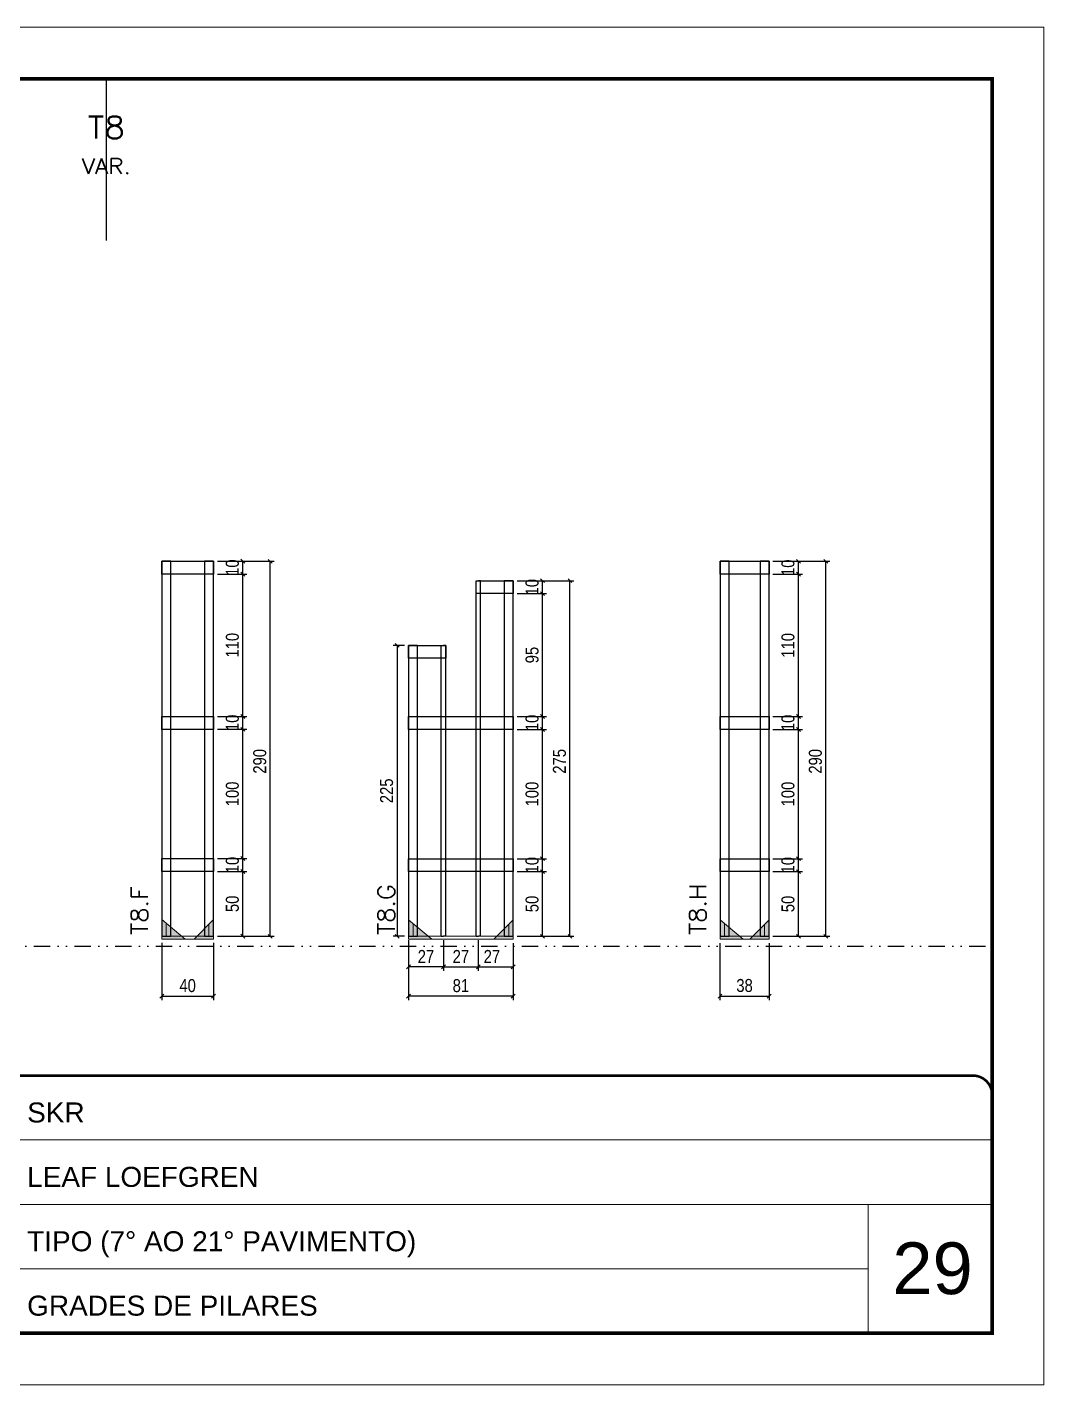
# Model space of a CAD drawing. Extents: x 14400 to 27878, y -21631 to 6985.
# Drawn here: x 15112 to 15898, y -2105 to -1055 of the extents above; entities that cross this region are included whole.
import ezdxf
from ezdxf.enums import TextEntityAlignment as Align

# ---------------------------------------------------------------- set-up
doc = ezdxf.new("R2010")
doc.units = 0
for name, pattern in [('CONTINUO', [0]), ('DASHED', [0.75, 0.5, -0.25]), ('DIVIDE2', [0.625, 0.25, -0.125, 0, -0.125, 0, -0.125]), ('HIDDEN', [0.375, 0.25, -0.125])]:
    doc.linetypes.add(name, pattern=pattern)
for name, color, linetype, lineweight in [('CARIMBO', 255, 'Continuous', 9), ('Folhas', 255, 'Continuous', 9), ('Madeira', 126, 'Continuous', 18), ('Sarr 2.2x7', 40, 'Continuous', 9), ('SARRAFO DE PRESSAO', 251, 'DASHED', 9), ('Texto Seção', 7, 'Continuous', 15)]:
    doc.layers.add(name, color=color, linetype=linetype, lineweight=lineweight)
for name, color, linetype in [('COTA', 241, 'Continuous'), ('Nível', 160, 'Continuous'), ('SARR_2.2x10', 60, 'Continuous'), ('SARR_3.5x7', 81, 'Continuous'), ('SARR_7x7', 40, 'Continuous'), ('Texto de Titulo', 7, 'Continuous'), ('Texto Qtd Sarr', 242, 'Continuous')]:
    doc.layers.add(name, color=color, linetype=linetype)
doc.styles.add('ARIAL', font='arial.ttf')
doc.styles.add('COTA TECNICA', font='techl___.ttf', dxfattribs={"height": 10})
doc.styles.add('REGUA-120', font='ROMANS.shx', dxfattribs={"height": 15})
doc.styles.add('ROMANS', font='romans.shx')
doc.dimstyles.new('PAINEL', dxfattribs={"dimtxt": 10, "dimasz": 3, "dimexe": 3, "dimexo": 3, "dimgap": 3, "dimtad": 1, "dimdec": 1, "dimzin": 12, "dimdsep": 46, "dimtxsty": 'COTA TECNICA', "dimblk1": 'OBLIQUE', "dimblk2": 'OBLIQUE', "dimsah": 1, "dimcen": 0.9, "dimclrd": 4, "dimclre": 4, "dimclrt": 240, "dimadec": 1, "dimazin": 3, "dimtfac": 1, "dimtdec": 1, "dimtmove": 0, "dimatfit": 3, "dimfxl": 1, "dimtolj": 1, "dimtzin": 12, "dimarcsym": 0})

# ---------------------------------------------------------------- blocks, each defined once
blk = doc.blocks.new('9999999999')
at = {"color": 30, "linetype": 'CONTINUO'}
for p, q in [((98564.6, 34379.6), (99584, 34379.6)), ((98564.6, 34329.8), (99488, 34329.8)), ((99584, 34329.8), (99488, 34329.8)), ((99488, 34329.8), (99488, 34230.2)), ((98564.6, 34280), (99488, 34280))]:
    blk.add_line(p, q, dxfattribs=at)
at = {"color": 30, "linetype": 'CONTINUO', "const_width": 2}
blk.add_lwpolyline([(99584, 34230.2), (99584, 34414.4, 0.414214), (99569, 34429.4), (98229, 34429.4, 0.414214), (98214, 34414.4), (98214, 34245.2, 0.414214), (98229, 34230.2), (99584, 34230.2)], format="xyb", dxfattribs=at)
at = {"layer": 'Folhas'}
blk.add_lwpolyline([(98139, 34190.2), (99624, 34190.2), (99624, 35240.2), (98139, 35240.2)], close=True, dxfattribs=at)
at = {"layer": 'Folhas', "color": 30, "const_width": 3}
blk.add_lwpolyline([(98214, 34230.2), (99584, 34230.2), (99584, 35200.2), (98214, 35200.2)], close=True, dxfattribs=at)
at = {"color": 7, "linetype": 'Continuous', "ltscale": 5, "style": 'ARIAL'}
for s, height, p in [('SKR', 15.48, (98837.7, 34393.1)), ('LEAF LOEFGREN', 15.483, (98837.7, 34343.3)), ('TIPO (7° AO 21° PAVIMENTO)', 15.483, (98837.7, 34293.5)), ('GRADES DE PILARES', 15.483, (98837.7, 34243.7))]:
    blk.add_text(s, height=height, dxfattribs=at).set_placement(p)
blk = doc.blocks.new('_Oblique')
at = {"color": 0, "linetype": 'ByBlock', "lineweight": -2}
blk.add_line((-0.5, -0.5), (0.5, 0.5), dxfattribs=at)
blk = doc.blocks.new('*D7311')
at = {"layer": 'COTA', "color": 4, "lineweight": -2, "transparency": 16777216}
for p, q in [((15259.3, -1708.3), (15282, -1708.3)), ((15279, -1758.3), (15279, -1708.3)), ((15259.3, -1758.3), (15282, -1758.3))]:
    blk.add_line(p, q, dxfattribs=at)
at = {"layer": 'Defpoints', "color": 0, "transparency": 16777216}
for p in [(15256.3, -1708.3), (15279, -1708.3), (15256.3, -1758.3)]:
    blk.add_point(p, dxfattribs=at)
at = {"layer": 'COTA', "color": 4, "lineweight": -2, "transparency": 16777216, "xscale": 3, "yscale": 3, "zscale": 3}
for p, rotation in [((15279, -1708.3), 90), ((15279, -1758.3), 270)]:
    blk.add_blockref('_Oblique', p, dxfattribs=dict(at, rotation=rotation))
at = {"layer": 'COTA', "color": 240, "transparency": 16777216, "insert": (15270.9, -1733.3), "char_height": 10, "attachment_point": 5, "rotation": 90, "style": 'COTA TECNICA'}
blk.add_mtext('\\A1;50', dxfattribs=at)
blk = doc.blocks.new('*D7312')
at = {"layer": 'COTA', "color": 4, "lineweight": -2, "transparency": 16777216}
for p, q in [((15259.3, -1698.3), (15282, -1698.3)), ((15279, -1708.3), (15279, -1698.3)), ((15259.3, -1708.3), (15282, -1708.3))]:
    blk.add_line(p, q, dxfattribs=at)
at = {"layer": 'Defpoints', "color": 0, "transparency": 16777216}
for p in [(15256.3, -1698.3), (15279, -1698.3), (15256.3, -1708.3)]:
    blk.add_point(p, dxfattribs=at)
at = {"layer": 'COTA', "color": 4, "lineweight": -2, "transparency": 16777216, "xscale": 3, "yscale": 3, "zscale": 3}
for p, rotation in [((15279, -1698.3), 90), ((15279, -1708.3), 270)]:
    blk.add_blockref('_Oblique', p, dxfattribs=dict(at, rotation=rotation))
at = {"layer": 'COTA', "color": 240, "transparency": 16777216, "insert": (15270.9, -1703.3), "char_height": 10, "attachment_point": 5, "rotation": 90, "style": 'COTA TECNICA'}
blk.add_mtext('\\A1;10', dxfattribs=at)
blk = doc.blocks.new('*D7313')
at = {"layer": 'COTA', "color": 4, "lineweight": -2, "transparency": 16777216}
for p, q in [((15259.3, -1598.3), (15282, -1598.3)), ((15279, -1698.3), (15279, -1598.3)), ((15259.3, -1698.3), (15282, -1698.3))]:
    blk.add_line(p, q, dxfattribs=at)
at = {"layer": 'Defpoints', "color": 0, "transparency": 16777216}
for p in [(15256.3, -1598.3), (15279, -1598.3), (15256.3, -1698.3)]:
    blk.add_point(p, dxfattribs=at)
at = {"layer": 'COTA', "color": 4, "lineweight": -2, "transparency": 16777216, "xscale": 3, "yscale": 3, "zscale": 3}
for p, rotation in [((15279, -1598.3), 90), ((15279, -1698.3), 270)]:
    blk.add_blockref('_Oblique', p, dxfattribs=dict(at, rotation=rotation))
at = {"layer": 'COTA', "color": 240, "transparency": 16777216, "insert": (15270.9, -1648.3), "char_height": 10, "attachment_point": 5, "rotation": 90, "style": 'COTA TECNICA'}
blk.add_mtext('\\A1;100', dxfattribs=at)
blk = doc.blocks.new('*D7314')
at = {"layer": 'COTA', "color": 4, "lineweight": -2, "transparency": 16777216}
for p, q in [((15259.3, -1588.3), (15282, -1588.3)), ((15279, -1598.3), (15279, -1588.3)), ((15259.3, -1598.3), (15282, -1598.3))]:
    blk.add_line(p, q, dxfattribs=at)
at = {"layer": 'Defpoints', "color": 0, "transparency": 16777216}
for p in [(15256.3, -1588.3), (15279, -1588.3), (15256.3, -1598.3)]:
    blk.add_point(p, dxfattribs=at)
at = {"layer": 'COTA', "color": 4, "lineweight": -2, "transparency": 16777216, "xscale": 3, "yscale": 3, "zscale": 3}
for p, rotation in [((15279, -1588.3), 90), ((15279, -1598.3), 270)]:
    blk.add_blockref('_Oblique', p, dxfattribs=dict(at, rotation=rotation))
at = {"layer": 'COTA', "color": 240, "transparency": 16777216, "insert": (15270.9, -1593.3), "char_height": 10, "attachment_point": 5, "rotation": 90, "style": 'COTA TECNICA'}
blk.add_mtext('\\A1;10', dxfattribs=at)
blk = doc.blocks.new('*D7315')
at = {"layer": 'COTA', "color": 4, "lineweight": -2, "transparency": 16777216}
for p, q in [((15259.3, -1468.3), (15282, -1468.3)), ((15279, -1478.3), (15279, -1468.3)), ((15259.3, -1478.3), (15282, -1478.3))]:
    blk.add_line(p, q, dxfattribs=at)
at = {"layer": 'Defpoints', "color": 0, "transparency": 16777216}
for p in [(15256.3, -1468.3), (15279, -1468.3), (15256.3, -1478.3)]:
    blk.add_point(p, dxfattribs=at)
at = {"layer": 'COTA', "color": 4, "lineweight": -2, "transparency": 16777216, "xscale": 3, "yscale": 3, "zscale": 3}
for p, rotation in [((15279, -1468.3), 90), ((15279, -1478.3), 270)]:
    blk.add_blockref('_Oblique', p, dxfattribs=dict(at, rotation=rotation))
at = {"layer": 'COTA', "color": 240, "transparency": 16777216, "insert": (15270.9, -1473.3), "char_height": 10, "attachment_point": 5, "rotation": 90, "style": 'COTA TECNICA'}
blk.add_mtext('\\A1;10', dxfattribs=at)
blk = doc.blocks.new('*D7316')
at = {"layer": 'COTA', "color": 4, "lineweight": -2, "transparency": 16777216}
for p, q in [((15259.3, -1468.4), (15303.2, -1468.4)), ((15300.2, -1758.4), (15300.2, -1468.4)), ((15259.3, -1758.4), (15303.2, -1758.4))]:
    blk.add_line(p, q, dxfattribs=at)
at = {"layer": 'Defpoints', "color": 0, "transparency": 16777216}
for p in [(15256.3, -1468.4), (15300.2, -1468.4), (15256.3, -1758.4)]:
    blk.add_point(p, dxfattribs=at)
at = {"layer": 'COTA', "color": 4, "lineweight": -2, "transparency": 16777216, "xscale": 3, "yscale": 3, "zscale": 3}
for p, rotation in [((15300.2, -1468.4), 90), ((15300.2, -1758.4), 270)]:
    blk.add_blockref('_Oblique', p, dxfattribs=dict(at, rotation=rotation))
at = {"layer": 'COTA', "color": 240, "transparency": 16777216, "insert": (15292.1, -1623.1), "char_height": 10, "attachment_point": 5, "rotation": 90, "style": 'COTA TECNICA'}
blk.add_mtext('\\A1;290', dxfattribs=at)
blk = doc.blocks.new('*D7317')
at = {"layer": 'COTA', "color": 4, "lineweight": -2, "transparency": 16777216}
for p, q in [((15216.3, -1763.5), (15216.3, -1807.7)), ((15256.3, -1763.5), (15256.3, -1807.7)), ((15216.3, -1804.7), (15256.3, -1804.7))]:
    blk.add_line(p, q, dxfattribs=at)
at = {"layer": 'Defpoints', "color": 0, "transparency": 16777216}
for p in [(15216.3, -1760.5), (15256.3, -1760.5), (15256.3, -1804.7)]:
    blk.add_point(p, dxfattribs=at)
at = {"layer": 'COTA', "color": 4, "lineweight": -2, "transparency": 16777216, "xscale": 3, "yscale": 3, "zscale": 3, "rotation": 180}
blk.add_blockref('_Oblique', (15216.3, -1804.7), dxfattribs=at)
at = {"layer": 'COTA', "color": 4, "lineweight": -2, "transparency": 16777216, "xscale": 3, "yscale": 3, "zscale": 3}
blk.add_blockref('_Oblique', (15256.3, -1804.7), dxfattribs=at)
at = {"layer": 'COTA', "color": 240, "transparency": 16777216, "insert": (15236.3, -1796.6), "char_height": 10, "attachment_point": 5, "style": 'COTA TECNICA'}
blk.add_mtext('\\A1;40', dxfattribs=at)
blk = doc.blocks.new('*D7318')
at = {"layer": 'COTA', "color": 4, "lineweight": -2, "transparency": 16777216}
for p, q in [((15259.3, -1478.3), (15282, -1478.3)), ((15279, -1588.4), (15279, -1478.3)), ((15259.3, -1588.4), (15282, -1588.4))]:
    blk.add_line(p, q, dxfattribs=at)
at = {"layer": 'Defpoints', "color": 0, "transparency": 16777216}
for p in [(15256.3, -1478.3), (15279, -1478.3), (15256.3, -1588.4)]:
    blk.add_point(p, dxfattribs=at)
at = {"layer": 'COTA', "color": 4, "lineweight": -2, "transparency": 16777216, "xscale": 3, "yscale": 3, "zscale": 3}
for p, rotation in [((15279, -1478.3), 90), ((15279, -1588.4), 270)]:
    blk.add_blockref('_Oblique', p, dxfattribs=dict(at, rotation=rotation))
at = {"layer": 'COTA', "color": 240, "transparency": 16777216, "insert": (15270.9, -1533.3), "char_height": 10, "attachment_point": 5, "rotation": 90, "style": 'COTA TECNICA'}
blk.add_mtext('\\A1;110', dxfattribs=at)
blk = doc.blocks.new('*D7319')
at = {"layer": 'COTA', "color": 4, "lineweight": -2, "transparency": 16777216}
for p, q in [((15407.1, -1776.6), (15407.1, -1807.7)), ((15488.1, -1776.6), (15488.1, -1807.7)), ((15488.1, -1804.7), (15407.1, -1804.7))]:
    blk.add_line(p, q, dxfattribs=at)
at = {"layer": 'Defpoints', "color": 0, "transparency": 16777216}
for p in [(15407.1, -1773.6), (15488.1, -1773.6), (15407.1, -1804.7)]:
    blk.add_point(p, dxfattribs=at)
at = {"layer": 'COTA', "color": 4, "lineweight": -2, "transparency": 16777216, "xscale": 3, "yscale": 3, "zscale": 3, "rotation": 180}
blk.add_blockref('_Oblique', (15407.1, -1804.7), dxfattribs=at)
at = {"layer": 'COTA', "color": 4, "lineweight": -2, "transparency": 16777216, "xscale": 3, "yscale": 3, "zscale": 3}
blk.add_blockref('_Oblique', (15488.1, -1804.7), dxfattribs=at)
at = {"layer": 'COTA', "color": 240, "transparency": 16777216, "insert": (15447.6, -1796.6), "char_height": 10, "attachment_point": 5, "style": 'COTA TECNICA'}
blk.add_mtext('\\A1;81', dxfattribs=at)
blk = doc.blocks.new('*D7320')
at = {"layer": 'COTA', "color": 4, "lineweight": -2, "transparency": 16777216}
for p, q in [((15407.1, -1761.4), (15407.1, -1785.1)), ((15434.1, -1761.4), (15434.1, -1785.1)), ((15434.1, -1782.1), (15407.1, -1782.1))]:
    blk.add_line(p, q, dxfattribs=at)
at = {"layer": 'Defpoints', "color": 0, "transparency": 16777216}
for p in [(15407.1, -1758.4), (15434.1, -1758.4), (15407.1, -1782.1)]:
    blk.add_point(p, dxfattribs=at)
at = {"layer": 'COTA', "color": 4, "lineweight": -2, "transparency": 16777216, "xscale": 3, "yscale": 3, "zscale": 3, "rotation": 180}
blk.add_blockref('_Oblique', (15407.1, -1782.1), dxfattribs=at)
at = {"layer": 'COTA', "color": 4, "lineweight": -2, "transparency": 16777216, "xscale": 3, "yscale": 3, "zscale": 3}
blk.add_blockref('_Oblique', (15434.1, -1782.1), dxfattribs=at)
at = {"layer": 'COTA', "color": 240, "transparency": 16777216, "insert": (15420.6, -1774), "char_height": 10, "attachment_point": 5, "style": 'COTA TECNICA'}
blk.add_mtext('\\A1;27', dxfattribs=at)
blk = doc.blocks.new('*D7321')
at = {"layer": 'COTA', "color": 4, "lineweight": -2, "transparency": 16777216}
for p, q in [((15461.1, -1761.4), (15461.1, -1785.1)), ((15488.1, -1763.6), (15488.1, -1785.1)), ((15461.1, -1782.1), (15488.1, -1782.1))]:
    blk.add_line(p, q, dxfattribs=at)
at = {"layer": 'Defpoints', "color": 0, "transparency": 16777216}
for p in [(15461.1, -1758.4), (15488.1, -1760.6), (15488.1, -1782.1)]:
    blk.add_point(p, dxfattribs=at)
at = {"layer": 'COTA', "color": 4, "lineweight": -2, "transparency": 16777216, "xscale": 3, "yscale": 3, "zscale": 3, "rotation": 180}
blk.add_blockref('_Oblique', (15461.1, -1782.1), dxfattribs=at)
at = {"layer": 'COTA', "color": 4, "lineweight": -2, "transparency": 16777216, "xscale": 3, "yscale": 3, "zscale": 3}
blk.add_blockref('_Oblique', (15488.1, -1782.1), dxfattribs=at)
at = {"layer": 'COTA', "color": 240, "transparency": 16777216, "insert": (15471.6, -1774), "char_height": 10, "attachment_point": 5, "style": 'COTA TECNICA'}
blk.add_mtext('\\A1;27', dxfattribs=at)
blk = doc.blocks.new('*D7322')
at = {"layer": 'COTA', "color": 4, "lineweight": -2, "transparency": 16777216}
for p, q in [((15491.1, -1708.4), (15513.8, -1708.4)), ((15510.8, -1758.4), (15510.8, -1708.4)), ((15491.1, -1758.4), (15513.8, -1758.4))]:
    blk.add_line(p, q, dxfattribs=at)
at = {"layer": 'Defpoints', "color": 0, "transparency": 16777216}
for p in [(15488.1, -1708.4), (15510.8, -1708.4), (15488.1, -1758.4)]:
    blk.add_point(p, dxfattribs=at)
at = {"layer": 'COTA', "color": 4, "lineweight": -2, "transparency": 16777216, "xscale": 3, "yscale": 3, "zscale": 3}
for p, rotation in [((15510.8, -1708.4), 90), ((15510.8, -1758.4), 270)]:
    blk.add_blockref('_Oblique', p, dxfattribs=dict(at, rotation=rotation))
at = {"layer": 'COTA', "color": 240, "transparency": 16777216, "insert": (15502.7, -1733.4), "char_height": 10, "attachment_point": 5, "rotation": 90, "style": 'COTA TECNICA'}
blk.add_mtext('\\A1;50', dxfattribs=at)
blk = doc.blocks.new('*D7323')
at = {"layer": 'COTA', "color": 4, "lineweight": -2, "transparency": 16777216}
for p, q in [((15434.1, -1761.4), (15434.1, -1785.1)), ((15461.1, -1761.4), (15461.1, -1785.1)), ((15434.1, -1782.1), (15461.1, -1782.1))]:
    blk.add_line(p, q, dxfattribs=at)
at = {"layer": 'Defpoints', "color": 0, "transparency": 16777216}
for p in [(15434.1, -1758.4), (15461.1, -1758.4), (15461.1, -1782.1)]:
    blk.add_point(p, dxfattribs=at)
at = {"layer": 'COTA', "color": 4, "lineweight": -2, "transparency": 16777216, "xscale": 3, "yscale": 3, "zscale": 3, "rotation": 180}
blk.add_blockref('_Oblique', (15434.1, -1782.1), dxfattribs=at)
at = {"layer": 'COTA', "color": 4, "lineweight": -2, "transparency": 16777216, "xscale": 3, "yscale": 3, "zscale": 3}
blk.add_blockref('_Oblique', (15461.1, -1782.1), dxfattribs=at)
at = {"layer": 'COTA', "color": 240, "transparency": 16777216, "insert": (15447.6, -1774), "char_height": 10, "attachment_point": 5, "style": 'COTA TECNICA'}
blk.add_mtext('\\A1;27', dxfattribs=at)
blk = doc.blocks.new('*D7324')
at = {"layer": 'COTA', "color": 4, "lineweight": -2, "transparency": 16777216}
for p, q in [((15491.1, -1698.4), (15513.8, -1698.4)), ((15510.8, -1708.4), (15510.8, -1698.4)), ((15491.1, -1708.4), (15513.8, -1708.4))]:
    blk.add_line(p, q, dxfattribs=at)
at = {"layer": 'Defpoints', "color": 0, "transparency": 16777216}
for p in [(15488.1, -1698.4), (15510.8, -1698.4), (15488.1, -1708.4)]:
    blk.add_point(p, dxfattribs=at)
at = {"layer": 'COTA', "color": 4, "lineweight": -2, "transparency": 16777216, "xscale": 3, "yscale": 3, "zscale": 3}
for p, rotation in [((15510.8, -1698.4), 90), ((15510.8, -1708.4), 270)]:
    blk.add_blockref('_Oblique', p, dxfattribs=dict(at, rotation=rotation))
at = {"layer": 'COTA', "color": 240, "transparency": 16777216, "insert": (15502.7, -1703.4), "char_height": 10, "attachment_point": 5, "rotation": 90, "style": 'COTA TECNICA'}
blk.add_mtext('\\A1;10', dxfattribs=at)
blk = doc.blocks.new('*D7325')
at = {"layer": 'COTA', "color": 4, "lineweight": -2, "transparency": 16777216}
for p, q in [((15491.1, -1598.4), (15513.8, -1598.4)), ((15510.8, -1698.4), (15510.8, -1598.4)), ((15491.1, -1698.4), (15513.8, -1698.4))]:
    blk.add_line(p, q, dxfattribs=at)
at = {"layer": 'Defpoints', "color": 0, "transparency": 16777216}
for p in [(15488.1, -1598.4), (15510.8, -1598.4), (15488.1, -1698.4)]:
    blk.add_point(p, dxfattribs=at)
at = {"layer": 'COTA', "color": 4, "lineweight": -2, "transparency": 16777216, "xscale": 3, "yscale": 3, "zscale": 3}
for p, rotation in [((15510.8, -1598.4), 90), ((15510.8, -1698.4), 270)]:
    blk.add_blockref('_Oblique', p, dxfattribs=dict(at, rotation=rotation))
at = {"layer": 'COTA', "color": 240, "transparency": 16777216, "insert": (15502.7, -1648.4), "char_height": 10, "attachment_point": 5, "rotation": 90, "style": 'COTA TECNICA'}
blk.add_mtext('\\A1;100', dxfattribs=at)
blk = doc.blocks.new('*D7326')
at = {"layer": 'COTA', "color": 4, "lineweight": -2, "transparency": 16777216}
for p, q in [((15491.1, -1588.4), (15513.8, -1588.4)), ((15510.8, -1598.4), (15510.8, -1588.4)), ((15491.1, -1598.4), (15513.8, -1598.4))]:
    blk.add_line(p, q, dxfattribs=at)
at = {"layer": 'Defpoints', "color": 0, "transparency": 16777216}
for p in [(15488.1, -1588.4), (15510.8, -1588.4), (15488.1, -1598.4)]:
    blk.add_point(p, dxfattribs=at)
at = {"layer": 'COTA', "color": 4, "lineweight": -2, "transparency": 16777216, "xscale": 3, "yscale": 3, "zscale": 3}
for p, rotation in [((15510.8, -1588.4), 90), ((15510.8, -1598.4), 270)]:
    blk.add_blockref('_Oblique', p, dxfattribs=dict(at, rotation=rotation))
at = {"layer": 'COTA', "color": 240, "transparency": 16777216, "insert": (15502.7, -1593.4), "char_height": 10, "attachment_point": 5, "rotation": 90, "style": 'COTA TECNICA'}
blk.add_mtext('\\A1;10', dxfattribs=at)
blk = doc.blocks.new('*D7327')
at = {"layer": 'COTA', "color": 4, "lineweight": -2, "transparency": 16777216}
for p, q in [((15491.1, -1493.4), (15513.8, -1493.4)), ((15510.8, -1588.4), (15510.8, -1493.4)), ((15491.1, -1588.4), (15513.8, -1588.4))]:
    blk.add_line(p, q, dxfattribs=at)
at = {"layer": 'Defpoints', "color": 0, "transparency": 16777216}
for p in [(15488.1, -1493.4), (15510.8, -1493.4), (15488.1, -1588.4)]:
    blk.add_point(p, dxfattribs=at)
at = {"layer": 'COTA', "color": 4, "lineweight": -2, "transparency": 16777216, "xscale": 3, "yscale": 3, "zscale": 3}
for p, rotation in [((15510.8, -1493.4), 90), ((15510.8, -1588.4), 270)]:
    blk.add_blockref('_Oblique', p, dxfattribs=dict(at, rotation=rotation))
at = {"layer": 'COTA', "color": 240, "transparency": 16777216, "insert": (15502.7, -1540.9), "char_height": 10, "attachment_point": 5, "rotation": 90, "style": 'COTA TECNICA'}
blk.add_mtext('\\A1;95', dxfattribs=at)
blk = doc.blocks.new('*D7328')
at = {"layer": 'COTA', "color": 4, "lineweight": -2, "transparency": 16777216}
for p, q in [((15491.1, -1483.4), (15513.8, -1483.4)), ((15510.8, -1493.4), (15510.8, -1483.4)), ((15491.1, -1493.4), (15513.8, -1493.4))]:
    blk.add_line(p, q, dxfattribs=at)
at = {"layer": 'Defpoints', "color": 0, "transparency": 16777216}
for p in [(15488.1, -1483.4), (15510.8, -1483.4), (15488.1, -1493.4)]:
    blk.add_point(p, dxfattribs=at)
at = {"layer": 'COTA', "color": 4, "lineweight": -2, "transparency": 16777216, "xscale": 3, "yscale": 3, "zscale": 3}
for p, rotation in [((15510.8, -1483.4), 90), ((15510.8, -1493.4), 270)]:
    blk.add_blockref('_Oblique', p, dxfattribs=dict(at, rotation=rotation))
at = {"layer": 'COTA', "color": 240, "transparency": 16777216, "insert": (15502.7, -1488.4), "char_height": 10, "attachment_point": 5, "rotation": 90, "style": 'COTA TECNICA'}
blk.add_mtext('\\A1;10', dxfattribs=at)
blk = doc.blocks.new('*D7329')
at = {"layer": 'COTA', "color": 4, "lineweight": -2, "transparency": 16777216}
for p, q in [((15491.1, -1483.4), (15535, -1483.4)), ((15532, -1758.4), (15532, -1483.4)), ((15491.1, -1758.4), (15535, -1758.4))]:
    blk.add_line(p, q, dxfattribs=at)
at = {"layer": 'Defpoints', "color": 0, "transparency": 16777216}
for p in [(15488.1, -1483.4), (15532, -1483.4), (15488.1, -1758.4)]:
    blk.add_point(p, dxfattribs=at)
at = {"layer": 'COTA', "color": 4, "lineweight": -2, "transparency": 16777216, "xscale": 3, "yscale": 3, "zscale": 3}
for p, rotation in [((15532, -1483.4), 90), ((15532, -1758.4), 270)]:
    blk.add_blockref('_Oblique', p, dxfattribs=dict(at, rotation=rotation))
at = {"layer": 'COTA', "color": 240, "transparency": 16777216, "insert": (15523.9, -1623.1), "char_height": 10, "attachment_point": 5, "rotation": 90, "style": 'COTA TECNICA'}
blk.add_mtext('\\A1;275', dxfattribs=at)
blk = doc.blocks.new('*D7330')
at = {"layer": 'COTA', "color": 4, "lineweight": -2, "transparency": 16777216}
for p, q in [((15404.1, -1533.4), (15395.3, -1533.4)), ((15398.3, -1533.4), (15398.3, -1758.4)), ((15404.1, -1758.4), (15395.3, -1758.4))]:
    blk.add_line(p, q, dxfattribs=at)
at = {"layer": 'Defpoints', "color": 0, "transparency": 16777216}
for p in [(15407.1, -1533.4), (15398.3, -1758.4), (15407.1, -1758.4)]:
    blk.add_point(p, dxfattribs=at)
at = {"layer": 'COTA', "color": 4, "lineweight": -2, "transparency": 16777216, "xscale": 3, "yscale": 3, "zscale": 3}
for p, rotation in [((15398.3, -1533.4), 90), ((15398.3, -1758.4), 270)]:
    blk.add_blockref('_Oblique', p, dxfattribs=dict(at, rotation=rotation))
at = {"layer": 'COTA', "color": 240, "transparency": 16777216, "insert": (15390.2, -1645.9), "char_height": 10, "attachment_point": 5, "rotation": 90, "style": 'COTA TECNICA'}
blk.add_mtext('\\A1;225', dxfattribs=at)
blk = doc.blocks.new('*D7331')
at = {"layer": 'COTA', "color": 4, "lineweight": -2, "transparency": 16777216}
for p, q in [((15689, -1708.4), (15711.7, -1708.4)), ((15708.7, -1758.4), (15708.7, -1708.4)), ((15689, -1758.4), (15711.7, -1758.4))]:
    blk.add_line(p, q, dxfattribs=at)
at = {"layer": 'Defpoints', "color": 0, "transparency": 16777216}
for p in [(15686, -1708.4), (15708.7, -1708.4), (15686, -1758.4)]:
    blk.add_point(p, dxfattribs=at)
at = {"layer": 'COTA', "color": 4, "lineweight": -2, "transparency": 16777216, "xscale": 3, "yscale": 3, "zscale": 3}
for p, rotation in [((15708.7, -1708.4), 90), ((15708.7, -1758.4), 270)]:
    blk.add_blockref('_Oblique', p, dxfattribs=dict(at, rotation=rotation))
at = {"layer": 'COTA', "color": 240, "transparency": 16777216, "insert": (15700.6, -1733.4), "char_height": 10, "attachment_point": 5, "rotation": 90, "style": 'COTA TECNICA'}
blk.add_mtext('\\A1;50', dxfattribs=at)
blk = doc.blocks.new('*D7332')
at = {"layer": 'COTA', "color": 4, "lineweight": -2, "transparency": 16777216}
for p, q in [((15689, -1698.4), (15711.7, -1698.4)), ((15708.7, -1708.4), (15708.7, -1698.4)), ((15689, -1708.4), (15711.7, -1708.4))]:
    blk.add_line(p, q, dxfattribs=at)
at = {"layer": 'Defpoints', "color": 0, "transparency": 16777216}
for p in [(15686, -1698.4), (15708.7, -1698.4), (15686, -1708.4)]:
    blk.add_point(p, dxfattribs=at)
at = {"layer": 'COTA', "color": 4, "lineweight": -2, "transparency": 16777216, "xscale": 3, "yscale": 3, "zscale": 3}
for p, rotation in [((15708.7, -1698.4), 90), ((15708.7, -1708.4), 270)]:
    blk.add_blockref('_Oblique', p, dxfattribs=dict(at, rotation=rotation))
at = {"layer": 'COTA', "color": 240, "transparency": 16777216, "insert": (15700.6, -1703.4), "char_height": 10, "attachment_point": 5, "rotation": 90, "style": 'COTA TECNICA'}
blk.add_mtext('\\A1;10', dxfattribs=at)
blk = doc.blocks.new('*D7333')
at = {"layer": 'COTA', "color": 4, "lineweight": -2, "transparency": 16777216}
for p, q in [((15689, -1598.4), (15711.7, -1598.4)), ((15708.7, -1698.4), (15708.7, -1598.4)), ((15689, -1698.4), (15711.7, -1698.4))]:
    blk.add_line(p, q, dxfattribs=at)
at = {"layer": 'Defpoints', "color": 0, "transparency": 16777216}
for p in [(15686, -1598.4), (15708.7, -1598.4), (15686, -1698.4)]:
    blk.add_point(p, dxfattribs=at)
at = {"layer": 'COTA', "color": 4, "lineweight": -2, "transparency": 16777216, "xscale": 3, "yscale": 3, "zscale": 3}
for p, rotation in [((15708.7, -1598.4), 90), ((15708.7, -1698.4), 270)]:
    blk.add_blockref('_Oblique', p, dxfattribs=dict(at, rotation=rotation))
at = {"layer": 'COTA', "color": 240, "transparency": 16777216, "insert": (15700.6, -1648.4), "char_height": 10, "attachment_point": 5, "rotation": 90, "style": 'COTA TECNICA'}
blk.add_mtext('\\A1;100', dxfattribs=at)
blk = doc.blocks.new('*D7334')
at = {"layer": 'COTA', "color": 4, "lineweight": -2, "transparency": 16777216}
for p, q in [((15689, -1588.4), (15711.7, -1588.4)), ((15708.7, -1598.4), (15708.7, -1588.4)), ((15689, -1598.4), (15711.7, -1598.4))]:
    blk.add_line(p, q, dxfattribs=at)
at = {"layer": 'Defpoints', "color": 0, "transparency": 16777216}
for p in [(15686, -1588.4), (15708.7, -1588.4), (15686, -1598.4)]:
    blk.add_point(p, dxfattribs=at)
at = {"layer": 'COTA', "color": 4, "lineweight": -2, "transparency": 16777216, "xscale": 3, "yscale": 3, "zscale": 3}
for p, rotation in [((15708.7, -1588.4), 90), ((15708.7, -1598.4), 270)]:
    blk.add_blockref('_Oblique', p, dxfattribs=dict(at, rotation=rotation))
at = {"layer": 'COTA', "color": 240, "transparency": 16777216, "insert": (15700.6, -1593.4), "char_height": 10, "attachment_point": 5, "rotation": 90, "style": 'COTA TECNICA'}
blk.add_mtext('\\A1;10', dxfattribs=at)
blk = doc.blocks.new('*D7335')
at = {"layer": 'COTA', "color": 4, "lineweight": -2, "transparency": 16777216}
for p, q in [((15689, -1468.4), (15711.7, -1468.4)), ((15708.7, -1478.4), (15708.7, -1468.4)), ((15689, -1478.4), (15711.7, -1478.4))]:
    blk.add_line(p, q, dxfattribs=at)
at = {"layer": 'Defpoints', "color": 0, "transparency": 16777216}
for p in [(15686, -1468.4), (15708.7, -1468.4), (15686, -1478.4)]:
    blk.add_point(p, dxfattribs=at)
at = {"layer": 'COTA', "color": 4, "lineweight": -2, "transparency": 16777216, "xscale": 3, "yscale": 3, "zscale": 3}
for p, rotation in [((15708.7, -1468.4), 90), ((15708.7, -1478.4), 270)]:
    blk.add_blockref('_Oblique', p, dxfattribs=dict(at, rotation=rotation))
at = {"layer": 'COTA', "color": 240, "transparency": 16777216, "insert": (15700.6, -1473.4), "char_height": 10, "attachment_point": 5, "rotation": 90, "style": 'COTA TECNICA'}
blk.add_mtext('\\A1;10', dxfattribs=at)
blk = doc.blocks.new('*D7336')
at = {"layer": 'COTA', "color": 4, "lineweight": -2, "transparency": 16777216}
for p, q in [((15689, -1468.4), (15732.9, -1468.4)), ((15729.9, -1758.4), (15729.9, -1468.4)), ((15689, -1758.4), (15732.9, -1758.4))]:
    blk.add_line(p, q, dxfattribs=at)
at = {"layer": 'Defpoints', "color": 0, "transparency": 16777216}
for p in [(15686, -1468.4), (15729.9, -1468.4), (15686, -1758.4)]:
    blk.add_point(p, dxfattribs=at)
at = {"layer": 'COTA', "color": 4, "lineweight": -2, "transparency": 16777216, "xscale": 3, "yscale": 3, "zscale": 3}
for p, rotation in [((15729.9, -1468.4), 90), ((15729.9, -1758.4), 270)]:
    blk.add_blockref('_Oblique', p, dxfattribs=dict(at, rotation=rotation))
at = {"layer": 'COTA', "color": 240, "transparency": 16777216, "insert": (15721.8, -1623.1), "char_height": 10, "attachment_point": 5, "rotation": 90, "style": 'COTA TECNICA'}
blk.add_mtext('\\A1;290', dxfattribs=at)
blk = doc.blocks.new('*D7338')
at = {"layer": 'COTA', "color": 4, "lineweight": -2, "transparency": 16777216}
for p, q in [((15648, -1763.6), (15648, -1807.7)), ((15686, -1763.6), (15686, -1807.7)), ((15648, -1804.7), (15686, -1804.7))]:
    blk.add_line(p, q, dxfattribs=at)
at = {"layer": 'Defpoints', "color": 0, "transparency": 16777216}
for p in [(15648, -1760.6), (15686, -1760.6), (15686, -1804.7)]:
    blk.add_point(p, dxfattribs=at)
at = {"layer": 'COTA', "color": 4, "lineweight": -2, "transparency": 16777216, "xscale": 3, "yscale": 3, "zscale": 3, "rotation": 180}
blk.add_blockref('_Oblique', (15648, -1804.7), dxfattribs=at)
at = {"layer": 'COTA', "color": 4, "lineweight": -2, "transparency": 16777216, "xscale": 3, "yscale": 3, "zscale": 3}
blk.add_blockref('_Oblique', (15686, -1804.7), dxfattribs=at)
at = {"layer": 'COTA', "color": 240, "transparency": 16777216, "insert": (15667, -1796.5), "char_height": 10, "attachment_point": 5, "style": 'COTA TECNICA'}
blk.add_mtext('\\A1;38', dxfattribs=at)
blk = doc.blocks.new('*D7337')
at = {"layer": 'COTA', "color": 4, "lineweight": -2, "transparency": 16777216}
for p, q in [((15689, -1478.4), (15711.7, -1478.4)), ((15708.7, -1588.4), (15708.7, -1478.4)), ((15689, -1588.4), (15711.7, -1588.4))]:
    blk.add_line(p, q, dxfattribs=at)
at = {"layer": 'Defpoints', "color": 0, "transparency": 16777216}
for p in [(15686, -1478.4), (15708.7, -1478.4), (15686, -1588.4)]:
    blk.add_point(p, dxfattribs=at)
at = {"layer": 'COTA', "color": 4, "lineweight": -2, "transparency": 16777216, "xscale": 3, "yscale": 3, "zscale": 3}
for p, rotation in [((15708.7, -1478.4), 90), ((15708.7, -1588.4), 270)]:
    blk.add_blockref('_Oblique', p, dxfattribs=dict(at, rotation=rotation))
at = {"layer": 'COTA', "color": 240, "transparency": 16777216, "insert": (15700.6, -1533.4), "char_height": 10, "attachment_point": 5, "rotation": 90, "style": 'COTA TECNICA'}
blk.add_mtext('\\A1;110', dxfattribs=at)
blk = doc.blocks.new('titulo1')
at = {"layer": 'Defpoints', "color": 252, "linetype": 'HIDDEN', "ltscale": 2}
blk.add_line((0, 0), (0, 125), dxfattribs=at)
at = {"layer": 'Defpoints', "style": 'ROMANS', "oblique": 15}
blk.add_attdef('FOLHA', text='', height=10, dxfattribs=at).set_placement((0, 15.6), align=Align.MIDDLE_CENTER)
at = {"layer": 'Texto Qtd Sarr', "color": 3, "style": 'ROMANS', "oblique": 15}
for tag, height, p in [('TITULO', 17, (0, 71.4)), ('SEÇÃO', 12, (0, 41.5))]:
    blk.add_attdef(tag, text='', height=height, dxfattribs=at).set_placement(p, align=Align.MIDDLE_CENTER)

msp = doc.modelspace()

# ---------------------------------------------------------------- hatches: boundary and pattern name
at = {"layer": 'Madeira'}
h = msp.add_hatch(color=252, dxfattribs=at)
h.dxf.hatch_style = 2
h.paths.add_polyline_path([(15216.31, -1745.53), (15216.31, -1760.53), (15234.31, -1760.53)])
h = msp.add_hatch(color=252, dxfattribs=at)
h.dxf.hatch_style = 2
h.paths.add_polyline_path([(15256.31, -1745.53), (15256.31, -1760.53), (15241.31, -1760.53)])
h = msp.add_hatch(color=252, dxfattribs=at)
h.dxf.hatch_style = 2
h.paths.add_polyline_path([(15407.13, -1745.57), (15407.13, -1760.57), (15425.13, -1760.57)])
h = msp.add_hatch(color=252, dxfattribs=at)
h.dxf.hatch_style = 2
h.paths.add_polyline_path([(15488.13, -1745.57), (15488.13, -1760.57), (15473.13, -1760.57)])
h = msp.add_hatch(color=252, dxfattribs=at)
h.dxf.hatch_style = 2
h.paths.add_polyline_path([(15648.02, -1745.57), (15648.02, -1760.57), (15666.02, -1760.57)])
h = msp.add_hatch(color=252, dxfattribs=at)
h.dxf.hatch_style = 2
h.paths.add_polyline_path([(15686.02, -1745.57), (15686.02, -1760.57), (15671.02, -1760.57)])

# ---------------------------------------------------------------- linework, layer by layer
at = {"layer": 'Madeira', "color": 1, "linetype": 'HIDDEN'}
for p, q in [((15219.81, -1749.03), (15219.81, -1758.33)), ((15219.81, -1749.03), (15219.81, -1758.33)), ((15223.31, -1752.53), (15223.31, -1758.33)), ((15252.81, -1749.03), (15252.81, -1758.33)), ((15252.81, -1749.03), (15252.81, -1758.33)), ((15410.63, -1749.07), (15410.63, -1758.37)), ((15410.63, -1749.07), (15410.63, -1758.37)), ((15414.13, -1752.57), (15414.13, -1758.37)), ((15484.63, -1749.07), (15484.63, -1758.37)), ((15484.63, -1749.07), (15484.63, -1758.37)), ((15651.52, -1749.07), (15651.52, -1758.37)), ((15651.52, -1749.07), (15651.52, -1758.37)), ((15655.02, -1752.57), (15655.02, -1758.37)), ((15682.52, -1749.07), (15682.52, -1758.37)), ((15682.52, -1749.07), (15682.52, -1758.37)), ((15226.15, -1758.33), (15216.31, -1758.33)), ((15226.15, -1758.33), (15216.31, -1758.33)), ((15232.11, -1758.33), (15216.31, -1758.33)), ((15243.51, -1758.33), (15256.31, -1758.33)), ((15246.48, -1758.33), (15256.31, -1758.33)), ((15246.48, -1758.33), (15256.31, -1758.33)), ((15416.96, -1758.37), (15407.13, -1758.37)), ((15416.96, -1758.37), (15407.13, -1758.37)), ((15422.93, -1758.37), (15407.13, -1758.37)), ((15475.33, -1758.37), (15488.13, -1758.37)), ((15478.29, -1758.37), (15488.13, -1758.37)), ((15478.29, -1758.37), (15488.13, -1758.37)), ((15657.85, -1758.37), (15648.02, -1758.37)), ((15657.85, -1758.37), (15648.02, -1758.37)), ((15663.82, -1758.37), (15648.02, -1758.37)), ((15673.22, -1758.37), (15686.02, -1758.37)), ((15676.19, -1758.37), (15686.02, -1758.37)), ((15676.19, -1758.37), (15686.02, -1758.37))]:
    msp.add_line(p, q, dxfattribs=at)
at = {"layer": 'Madeira'}
for p, q in [((15216.31, -1758.33), (15216.31, -1760.53)), ((15216.31, -1758.33), (15216.31, -1760.53)), ((15216.31, -1758.33), (15216.31, -1760.53)), ((15407.13, -1758.37), (15407.13, -1760.57)), ((15407.13, -1758.37), (15407.13, -1760.57)), ((15407.13, -1758.37), (15407.13, -1760.57)), ((15648.02, -1758.37), (15648.02, -1760.57)), ((15648.02, -1758.37), (15648.02, -1760.57)), ((15648.02, -1758.37), (15648.02, -1760.57))]:
    msp.add_line(p, q, dxfattribs=at)
at = {"layer": 'Madeira', "color": 0}
for points in [[(15216.31, -1745.53), (15216.31, -1760.53), (15234.31, -1760.53), (15216.31, -1745.53)], [(15256.31, -1745.53), (15256.31, -1760.53), (15241.31, -1760.53), (15256.31, -1745.53)], [(15407.13, -1745.57), (15407.13, -1760.57), (15425.13, -1760.57), (15407.13, -1745.57)], [(15488.13, -1745.57), (15488.13, -1760.57), (15473.13, -1760.57), (15488.13, -1745.57)], [(15648.02, -1745.57), (15648.02, -1760.57), (15666.02, -1760.57), (15648.02, -1745.57)], [(15686.02, -1745.57), (15686.02, -1760.57), (15671.02, -1760.57), (15686.02, -1745.57)]]:
    msp.add_lwpolyline(points, dxfattribs=at)
at = {"layer": 'Nível', "color": 4, "linetype": 'DIVIDE2', "ltscale": 50}
msp.add_line((14488.47, -1766.02), (15858.47, -1766.02), dxfattribs=at)
at = {"layer": 'Sarr 2.2x7'}
for points in [[(15256.31, -1758.33), (15216.31, -1758.33), (15216.31, -1760.53), (15256.31, -1760.53)], [(15488.13, -1758.37), (15407.13, -1758.37), (15407.13, -1760.57), (15488.13, -1760.57)], [(15686.02, -1758.37), (15648.02, -1758.37), (15648.02, -1760.57), (15686.02, -1760.57)]]:
    msp.add_lwpolyline(points, close=True, dxfattribs=at)
at = {"layer": 'SARR_2.2x10'}
for points in [[(15216.31, -1468.36), (15256.32, -1468.36), (15256.32, -1478.36), (15216.31, -1478.36)], [(15648.02, -1468.4), (15686.02, -1468.4), (15686.02, -1478.4), (15648.02, -1478.4)], [(15459.38, -1483.4), (15488.13, -1483.4), (15488.13, -1493.4), (15459.38, -1493.4)], [(15407.13, -1533.4), (15435.88, -1533.4), (15435.88, -1543.4), (15407.13, -1543.4)], [(15216.31, -1588.36), (15256.32, -1588.36), (15256.32, -1598.36), (15216.31, -1598.36)], [(15407.13, -1588.4), (15488.13, -1588.4), (15488.13, -1598.4), (15407.13, -1598.4)], [(15648.02, -1588.4), (15686.02, -1588.4), (15686.02, -1598.4), (15648.02, -1598.4)], [(15216.31, -1698.36), (15256.32, -1698.36), (15256.32, -1708.36), (15216.31, -1708.36)], [(15407.13, -1698.4), (15488.13, -1698.4), (15488.13, -1708.4), (15407.13, -1708.4)], [(15648.02, -1698.4), (15686.02, -1698.4), (15686.02, -1708.4), (15648.02, -1708.4)]]:
    msp.add_lwpolyline(points, close=True, dxfattribs=at)
at = {"layer": 'SARR_3.5x7'}
for p, q in [((15459.38, -1758.37), (15459.38, -1483.4)), ((15459.38, -1483.4), (15461.13, -1483.4)), ((15462.88, -1483.4), (15461.13, -1483.4)), ((15462.88, -1758.37), (15462.88, -1483.4)), ((15432.38, -1758.37), (15432.38, -1533.4)), ((15432.38, -1533.4), (15434.13, -1533.4)), ((15435.88, -1533.4), (15434.13, -1533.4)), ((15435.88, -1758.37), (15435.88, -1533.4)), ((15432.38, -1758.37), (15434.13, -1758.37)), ((15435.88, -1758.37), (15434.13, -1758.37)), ((15459.38, -1758.37), (15461.13, -1758.37)), ((15462.88, -1758.37), (15461.13, -1758.37))]:
    msp.add_line(p, q, dxfattribs=at)
at = {"layer": 'SARR_7x7'}
for points in [[(15216.31, -1758.33), (15223.31, -1758.33), (15223.32, -1468.36), (15216.32, -1468.36)], [(15249.31, -1758.33), (15256.31, -1758.33), (15256.32, -1468.36), (15249.32, -1468.36)], [(15648.02, -1758.37), (15655.02, -1758.37), (15655.02, -1468.4), (15648.02, -1468.4)], [(15679.02, -1758.37), (15686.02, -1758.37), (15686.02, -1468.4), (15679.02, -1468.4)], [(15481.13, -1758.37), (15488.13, -1758.37), (15488.13, -1483.4), (15481.13, -1483.4)], [(15407.13, -1758.37), (15414.13, -1758.37), (15414.13, -1533.4), (15407.13, -1533.4)]]:
    msp.add_lwpolyline(points, close=True, dxfattribs=at)

# ---------------------------------------------------------------- block references
at = {"layer": 'SARRAFO DE PRESSAO', "color": 6, "linetype": 'ByBlock'}
msp.add_blockref('9999999999', (-83725.51, -36295.5), dxfattribs=at)
at = {"layer": 'Texto Seção'}
ref = msp.add_blockref('titulo1', (15173.47, -1220.3), dxfattribs=at)
ref.add_attrib('TITULO', 'T8', dxfattribs={"layer": 'Texto de Titulo', "color": 7, "height": 17, "style": 'ROMANS', "width": 1.1}).set_placement((15173.47, -1132.8), align=Align.MIDDLE_CENTER)
ref.add_attrib('SEÇÃO', 'VAR.', dxfattribs={"layer": 'Texto de Titulo', "color": 7, "height": 12, "style": 'ROMANS', "width": 1.1}).set_placement((15173.47, -1162.8), align=Align.MIDDLE_CENTER)

# ---------------------------------------------------------------- texts
at = {"layer": 'CARIMBO', "style": 'ARIAL'}
msp.add_text('29', height=40, dxfattribs=at).set_placement((15781.33, -2035.15))
at = {"layer": 'Texto Seção', "style": 'REGUA-120', "width": 1.05}
for s, p in [('T8.F', (15205.63, -1757.23)), ('T8.G', (15396.45, -1757.27)), ('T8.H', (15637.34, -1757.27))]:
    msp.add_text(s, height=13, rotation=90, dxfattribs=at).set_placement(p)

# ---------------------------------------------------------------- dimensions: what is measured, and where the dimension line sits
at = {"layer": 'COTA'}
for base, p1, p2, angle, picture, middle in [((15279.01, -1468.33), (15256.31, -1478.33), (15256.31, -1468.33), 90, '*D7315', (15279.01, -1473.33)), ((15300.23, -1468.36), (15256.31, -1758.37), (15256.32, -1468.36), 90, '*D7316', (15300.23, -1623.06)), ((15708.72, -1468.37), (15686.02, -1478.37), (15686.02, -1468.37), 90, '*D7335', (15708.72, -1473.37)), ((15729.94, -1468.4), (15686.02, -1758.4), (15686.02, -1468.4), 90, '*D7336', (15729.94, -1623.1)), ((15510.83, -1483.37), (15488.13, -1493.37), (15488.13, -1483.37), 90, '*D7328', (15510.83, -1488.37)), ((15532.04, -1483.4), (15488.13, -1758.4), (15488.13, -1483.4), 90, '*D7329', (15532.04, -1623.1)), ((15279.01, -1588.33), (15256.31, -1598.33), (15256.31, -1588.33), 90, '*D7314', (15279.01, -1593.33)), ((15510.83, -1588.37), (15488.13, -1598.37), (15488.13, -1588.37), 90, '*D7326', (15510.83, -1593.37)), ((15708.72, -1588.37), (15686.02, -1598.37), (15686.02, -1588.37), 90, '*D7334', (15708.72, -1593.37)), ((15279.01, -1698.33), (15256.31, -1708.33), (15256.31, -1698.33), 90, '*D7312', (15279.01, -1703.33)), ((15510.83, -1698.37), (15488.13, -1708.37), (15488.13, -1698.37), 90, '*D7324', (15510.83, -1703.37)), ((15708.72, -1698.37), (15686.02, -1708.37), (15686.02, -1698.37), 90, '*D7332', (15708.72, -1703.37)), ((15407.13, -1804.74), (15488.13, -1773.57), (15407.13, -1773.57), 180, '*D7319', (15447.63, -1804.74))]:
    dim = msp.add_linear_dim(base=base, p1=p1, p2=p2, angle=angle, dimstyle='PAINEL', override={"dimtmove": 1}, dxfattribs=at)
    dim.commit()
    dim.dimension.update_dxf_attribs({"geometry": picture, "text_midpoint": middle, "dimtype": 160})
for base, p1, p2, picture, middle in [((15279.01, -1478.33), (15256.31, -1588.36), (15256.31, -1478.33), '*D7318', (15270.91, -1533.35)), ((15708.72, -1478.37), (15686.02, -1588.4), (15686.02, -1478.37), '*D7337', (15700.62, -1533.38)), ((15398.33, -1758.37), (15407.13, -1533.4), (15407.13, -1758.37), '*D7330', (15390.22, -1645.88))]:
    dim = msp.add_linear_dim(base=base, p1=p1, p2=p2, angle=90, dimstyle='PAINEL', dxfattribs=at)
    dim.commit()
    dim.dimension.update_dxf_attribs({"geometry": picture, "text_midpoint": middle})
for base, p1, p2, angle, picture, middle in [((15510.83, -1493.37), (15488.13, -1588.37), (15488.13, -1493.37), 90, '*D7327', (15502.69, -1540.87)), ((15279.01, -1598.33), (15256.31, -1698.33), (15256.31, -1598.33), 90, '*D7313', (15270.91, -1648.33)), ((15510.83, -1598.37), (15488.13, -1698.37), (15488.13, -1598.37), 90, '*D7325', (15502.72, -1648.37)), ((15708.72, -1598.37), (15686.02, -1698.37), (15686.02, -1598.37), 90, '*D7333', (15700.62, -1648.37)), ((15279.01, -1708.33), (15256.31, -1758.33), (15256.31, -1708.33), 90, '*D7311', (15270.9, -1733.33)), ((15510.83, -1708.37), (15488.13, -1758.37), (15488.13, -1708.37), 90, '*D7322', (15502.72, -1733.37)), ((15708.72, -1708.37), (15686.02, -1758.37), (15686.02, -1708.37), 90, '*D7331', (15700.61, -1733.37)), ((15407.13, -1782.07), (15434.13, -1758.37), (15407.13, -1758.37), 180, '*D7320', (15420.63, -1773.99))]:
    dim = msp.add_linear_dim(base=base, p1=p1, p2=p2, angle=angle, dimstyle='PAINEL', override={"dimtmove": 1}, dxfattribs=at)
    dim.commit()
    dim.dimension.update_dxf_attribs({"geometry": picture, "text_midpoint": middle})
for base, p1, p2, picture, middle in [((15256.31, -1804.71), (15216.31, -1760.53), (15256.31, -1760.53), '*D7317', (15236.31, -1796.6)), ((15686.02, -1804.74), (15648.02, -1760.57), (15686.02, -1760.57), '*D7338', (15667.02, -1796.5))]:
    dim = msp.add_linear_dim(base=base, p1=p1, p2=p2, dimstyle='PAINEL', dxfattribs=at)
    dim.commit()
    dim.dimension.update_dxf_attribs({"geometry": picture, "text_midpoint": middle})
dim = msp.add_linear_dim(base=(15461.13, -1782.07), p1=(15434.13, -1758.37), p2=(15461.13, -1758.37), dimstyle='PAINEL', override={"dimtmove": 1}, dxfattribs=at)
dim.commit()
dim.dimension.update_dxf_attribs({"geometry": '*D7323', "text_midpoint": (15447.63, -1773.99)})
dim = msp.add_linear_dim(base=(15488.13, -1782.07), p1=(15461.13, -1758.37), p2=(15488.13, -1760.57), dimstyle='PAINEL', override={"dimtmove": 1}, dxfattribs=at)
dim.commit()
dim.dimension.update_dxf_attribs({"geometry": '*D7321', "text_midpoint": (15471.63, -1782.07), "dimtype": 160})

doc.saveas('drawing.dxf')
